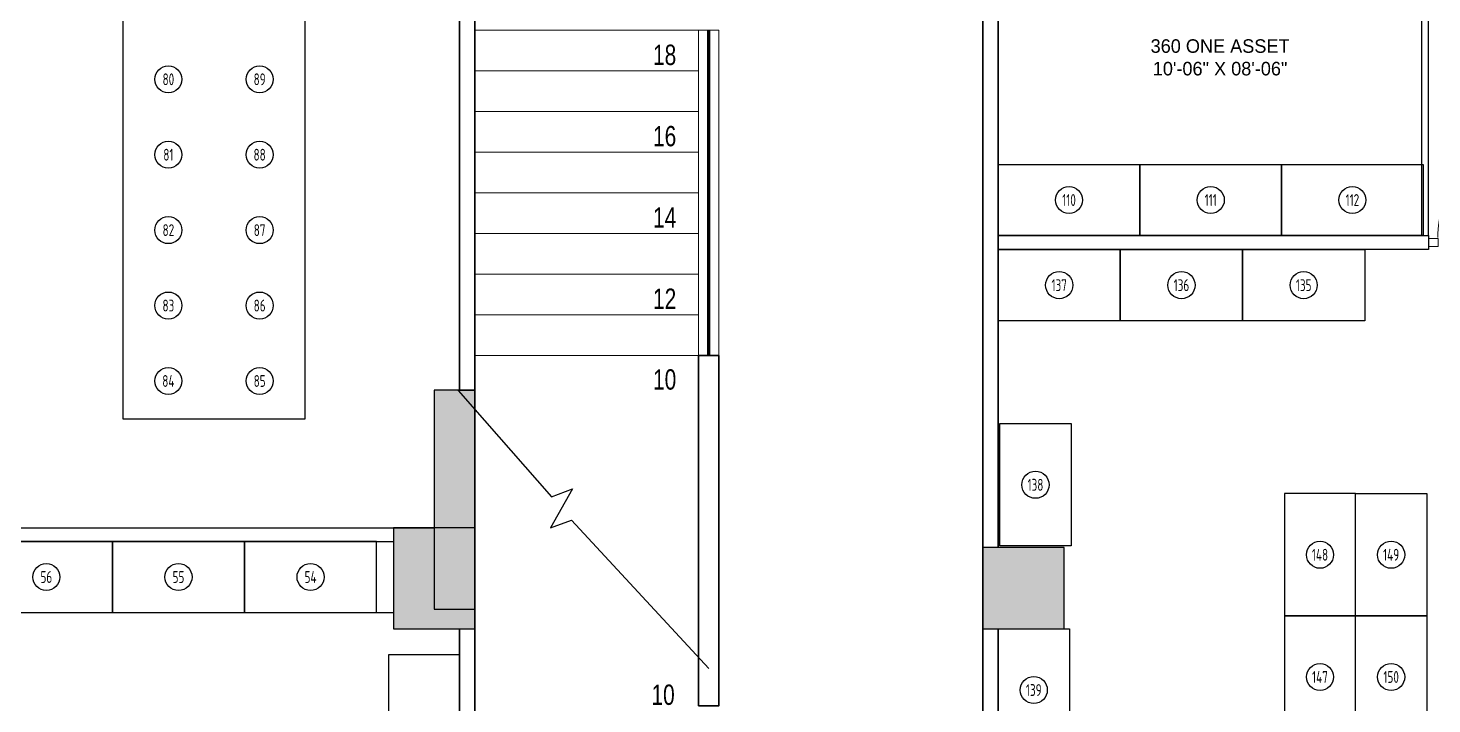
# Model space of a CAD drawing. Header units: millimetres. Extents: x 2165 to 3229, y 834 to 2305.
# Drawn here: x 2528.5 to 2942.9, y 1394.4 to 1593.9 of the extents above; entities that cross this region are included whole.
import ezdxf
from ezdxf.enums import TextEntityAlignment as Align

# ---------------------------------------------------------------- set-up
doc = ezdxf.new("R2010")
doc.units = ezdxf.units.MM
for name, pattern in [('DOT2', [0.125, 0, -0.125]), ('HIDDEN', [0.375, 0.25, -0.125]), ('HIDDEN2', [0.1875, 0.125, -0.0625])]:
    doc.linetypes.add(name, pattern=pattern)
for name, color, linetype in [('BH', 6, 'Continuous'), ('S.TEXT', 8, 'Continuous'), ('STR. COL', 222, 'Continuous'), ('TREE', 7, 'Continuous')]:
    doc.layers.add(name, color=color, linetype=linetype)
for name, color, linetype, lineweight in [('COL HATCH', 50, 'Continuous', 9), ('FUR', 12, 'Continuous', 30), ('g-dot', 3, 'HIDDEN', 9), ('g-dw', 3, 'Continuous', 5), ('GLASS', 174, 'Continuous', 30), ('GYPSUM PARTITION', 33, 'Continuous', 30), ('text', 5, 'Continuous', 0), ('WALL', 7, 'Continuous', 35), ('WIN', 144, 'Continuous', 15)]:
    doc.layers.add(name, color=color, linetype=linetype, lineweight=lineweight)
doc.styles.add('swis', font='swisscl.ttf')
doc.styles.add('VIBRANT', font='BKANT.TTF')
doc.styles.add('YQ_TEXT', font='SUPEROS.SHX', dxfattribs={"width": 0.8, "bigfont": 'HZDX.SHX'})

# ---------------------------------------------------------------- blocks, each defined once
blk = doc.blocks.new('A$C104176b6')
at = {"layer": 'g-dot', "color": 250, "linetype": 'HIDDEN2', "lineweight": 5}
blk.add_lwpolyline([(2, -3.84), (27.2, -3.84), (27.2, -2.4), (2, -2.4)], close=True, dxfattribs=at)
at = {"layer": 'g-dot', "color": 250, "linetype": 'DOT2', "lineweight": 5, "ltscale": 0.05}
blk.add_arc((2.23, -2.69), 25, 270, 357.3546, dxfattribs=at)
at = {"layer": 'g-dw'}
for points in [[(0, 0), (2, 0), (2, -2.4), (0, -2.4)], [(0, -27.6), (2, -27.6), (2, -30), (0, -30)]]:
    blk.add_lwpolyline(points, close=True, dxfattribs=at)

msp = doc.modelspace()

# ---------------------------------------------------------------- hatches: boundary and pattern name
at = {"layer": 'COL HATCH'}
h = msp.add_hatch(color=256, dxfattribs=at)
h.dxf.hatch_style = 1
h.paths.add_polyline_path([(2648.4, 1422.33), (2660.4, 1422.33), (2660.4, 1487.02), (2648.4, 1487.02)])
h = msp.add_hatch(color=256, dxfattribs=at)
h.dxf.hatch_style = 1
h.paths.add_polyline_path([(2636.4, 1416.52), (2660.4, 1416.52), (2660.4, 1446.33), (2636.4, 1446.33)])
h = msp.add_hatch(color=256, dxfattribs=at)
h.dxf.hatch_style = 1
h.paths.add_polyline_path([(2810.4, 1416.52), (2834.4, 1416.52), (2834.4, 1440.52), (2810.4, 1440.52)])

# ---------------------------------------------------------------- linework, layer by layer
at = {"elevation": 0, "flags": 128}
msp.add_lwpolyline([(2655.45, 1486.89), (2683, 1455.49), (2689.18, 1457.84), (2682.74, 1446.31), (2688.91, 1448.66), (2729.52, 1404.86)], dxfattribs=at)
at = {"layer": 'BH'}
for centre in [(2569.92, 1578.77), (2596.86, 1578.77), (2569.92, 1556.5), (2596.86, 1556.5), (2835.81, 1543.12), (2877.64, 1543.12), (2919.46, 1543.12), (2569.92, 1534.24), (2596.86, 1534.24), (2832.91, 1518), (2869, 1518), (2905.09, 1518), (2569.92, 1511.97), (2596.86, 1511.97), (2569.92, 1489.7), (2596.86, 1489.7), (2825.9, 1459.06), (2909.9, 1438.41), (2930.9, 1438.41), (2533.9, 1431.83), (2572.9, 1431.83), (2611.9, 1431.83), (2909.9, 1402.32), (2930.9, 1402.32), (2825.4, 1398.47)]:
    msp.add_circle(centre, 4, dxfattribs=at)
at = {"layer": 'FUR'}
msp.add_line((2631.4, 1421.33, 0), (2636.4, 1421.33, 0), dxfattribs=at)
at = {"layer": 'FUR', "elevation": 0}
for points in [[(2610.32, 1478.57), (2610.32, 1634.43), (2556.45, 1634.43), (2556.45, 1478.57)], [(2856.72, 1532.62), (2814.9, 1532.62), (2814.9, 1553.62), (2856.72, 1553.62)], [(2898.55, 1532.62), (2856.72, 1532.62), (2856.72, 1553.62), (2898.55, 1553.62)], [(2940.37, 1532.62), (2898.55, 1532.62), (2898.55, 1553.62), (2940.37, 1553.62)], [(2850.95, 1507.5), (2814.86, 1507.5), (2814.86, 1528.5), (2850.95, 1528.5)], [(2887.04, 1507.5), (2850.95, 1507.5), (2850.95, 1528.5), (2887.04, 1528.5)], [(2923.14, 1507.5), (2887.04, 1507.5), (2887.04, 1528.5), (2923.14, 1528.5)], [(2836.4, 1477.11), (2836.4, 1441.02), (2815.4, 1441.02), (2815.4, 1477.11)], [(2899.4, 1456.46), (2899.4, 1420.37), (2920.4, 1420.37), (2920.4, 1456.46)], [(2941.4, 1456.46), (2941.4, 1420.37), (2920.4, 1420.37), (2920.4, 1456.46)], [(2514.4, 1421.33), (2553.4, 1421.33), (2553.4, 1442.33), (2514.4, 1442.33)], [(2553.4, 1421.33), (2592.4, 1421.33), (2592.4, 1442.33), (2553.4, 1442.33)], [(2592.4, 1421.33), (2631.4, 1421.33), (2631.4, 1442.33), (2592.4, 1442.33)], [(2899.4, 1420.37), (2899.4, 1384.28), (2920.4, 1384.28), (2920.4, 1420.37)], [(2941.4, 1420.37), (2941.4, 1384.28), (2920.4, 1384.28), (2920.4, 1420.37)], [(2835.9, 1416.52), (2835.9, 1380.43), (2814.9, 1380.43), (2814.9, 1416.52)], [(2634.9, 1408.85), (2634.9, 1369.85), (2655.9, 1369.85), (2655.9, 1408.85)]]:
    msp.add_lwpolyline(points, close=True, dxfattribs=at)
at = {"layer": 'GLASS', "elevation": 0}
msp.add_lwpolyline([(2941.9, 1532.62), (2941.9, 1607.62), (2939.9, 1607.62), (2939.9, 1532.62)], dxfattribs=at)
at = {"layer": 'GYPSUM PARTITION'}
for p, q in [((2514.4, 1446.33, 0), (2648.4, 1446.33, 0)), ((2514.4, 1442.33, 0), (2636.4, 1442.33, 0))]:
    msp.add_line(p, q, dxfattribs=at)
at = {"layer": 'GYPSUM PARTITION', "elevation": 0}
msp.add_lwpolyline([(2814.9, 1532.62), (2941.9, 1532.62), (2941.9, 1528.5), (2814.9, 1528.5)], close=True, dxfattribs=at)
at = {"layer": 'STR. COL', "elevation": 0}
for points in [[(2648.4, 1422.33), (2660.4, 1422.33), (2660.4, 1487.02), (2648.4, 1487.02)], [(2636.4, 1416.52), (2660.4, 1416.52), (2660.4, 1446.33), (2636.4, 1446.33)], [(2810.4, 1416.52), (2834.4, 1416.52), (2834.4, 1440.52), (2810.4, 1440.52)]]:
    msp.add_lwpolyline(points, close=True, dxfattribs=at)
at = {"layer": 'TREE'}
msp.add_line((2655.9, 1593.74, 0), (2655.9, 1527.74, 0), dxfattribs=at)
at = {"layer": 'WALL'}
for p, q in [((2655.9, 1487.02, 0), (2655.9, 1656.26, 0)), ((2660.4, 1243.76, 0), (2660.4, 1656.26, 0)), ((2810.4, 1255.76, 0), (2810.4, 1650.26, 0)), ((2814.9, 1440.52, 0), (2814.9, 1606.01, 0)), ((2655.9, 1243.76, 0), (2655.9, 1416.52, 0)), ((2814.9, 1243.76, 0), (2814.9, 1416.52, 0))]:
    msp.add_line(p, q, dxfattribs=at)
at = {"layer": 'WALL', "lineweight": -3}
msp.add_line((2655.9, 1487.02, 0), (2660.4, 1487.02, 0), dxfattribs=at)
at = {"layer": 'WALL', "elevation": 0}
msp.add_lwpolyline([(2726.4, 1393.76), (2732.4, 1393.76), (2732.4, 1497.26), (2726.4, 1497.26)], close=True, dxfattribs=at)
at = {"layer": 'WIN'}
for p, q in [((2660.4, 1593.26, 0), (2726.4, 1593.26, 0)), ((2660.4, 1581.26, 0), (2726.4, 1581.26, 0)), ((2660.4, 1569.26, 0), (2726.4, 1569.26, 0)), ((2660.4, 1557.26, 0), (2726.4, 1557.26, 0)), ((2660.4, 1545.26, 0), (2726.4, 1545.26, 0)), ((2660.4, 1533.26, 0), (2726.4, 1533.26, 0)), ((2660.4, 1521.26, 0), (2726.4, 1521.26, 0)), ((2660.4, 1509.26, 0), (2726.4, 1509.26, 0)), ((2660.4, 1497.26, 0), (2726.4, 1497.26, 0))]:
    msp.add_line(p, q, dxfattribs=at)
at = {"layer": 'WIN', "linetype": 'Continuous'}
for p, q in [((2726.4, 1497.26, 0), (2726.4, 1593.26, 0)), ((2726.4, 1593.26, 0), (2732.4, 1593.26, 0)), ((2732.4, 1497.26, 0), (2732.4, 1593.26, 0))]:
    msp.add_line(p, q, dxfattribs=at)
at = {"layer": 'WIN', "color": 6, "linetype": 'Continuous', "const_width": 1, "elevation": 0}
msp.add_lwpolyline([(2729.4, 1497.26), (2729.4, 1593.26)], dxfattribs=at)

# ---------------------------------------------------------------- block references
at = {"xscale": -1.199996748444003, "yscale": 1.199996748444003, "zscale": 1.199996748444003, "rotation": 270}
msp.add_blockref('A$C104176b6', (2977.9, 1529.36, 0), dxfattribs=at)

# ---------------------------------------------------------------- texts
at = {"layer": 'BH', "style": 'YQ_TEXT', "width": 0.8}
for s, p in [('80', (2569.92, 1578.77)), ('89', (2596.86, 1578.77)), ('81', (2569.92, 1556.5)), ('88', (2596.86, 1556.5)), ('110', (2835.81, 1543.12)), ('111', (2877.64, 1543.12)), ('112', (2919.46, 1543.12)), ('82', (2569.92, 1534.24)), ('87', (2596.86, 1534.24)), ('137', (2832.91, 1518)), ('136', (2869, 1518)), ('135', (2905.09, 1518)), ('83', (2569.92, 1511.97)), ('86', (2596.86, 1511.97)), ('84', (2569.92, 1489.7)), ('85', (2596.86, 1489.7)), ('138', (2825.9, 1459.06)), ('148', (2909.9, 1438.41)), ('149', (2930.9, 1438.41)), ('56', (2533.9, 1431.83)), ('55', (2572.9, 1431.83)), ('54', (2611.9, 1431.83)), ('147', (2909.9, 1402.32)), ('150', (2930.9, 1402.32)), ('139', (2825.4, 1398.47))]:
    msp.add_text(s, height=3.5, dxfattribs=at).set_placement(p, align=Align.MIDDLE)
at = {"layer": 'S.TEXT', "style": 'swis'}
for s, p in [('18', (2713.01, 1582.99, 0)), ('16', (2713.01, 1558.99, 0)), ('14', (2713.01, 1534.99, 0)), ('12', (2713.01, 1510.99, 0)), ('10', (2713.01, 1487.15, 0)), ('10', (2712.55, 1394.08, 0))]:
    msp.add_text(s, height=6, rotation=360, dxfattribs=at).set_placement(p)
at = {"layer": 'text', "insert": (2841.45, 1590.58, 0), "char_height": 4, "width": 77.9066, "attachment_point": 1, "style": 'VIBRANT'}
msp.add_mtext('\\pxqc;360 ONE ASSET\\P10\'-06" X 08\'-06"', dxfattribs=at)

doc.saveas('drawing.dxf')
